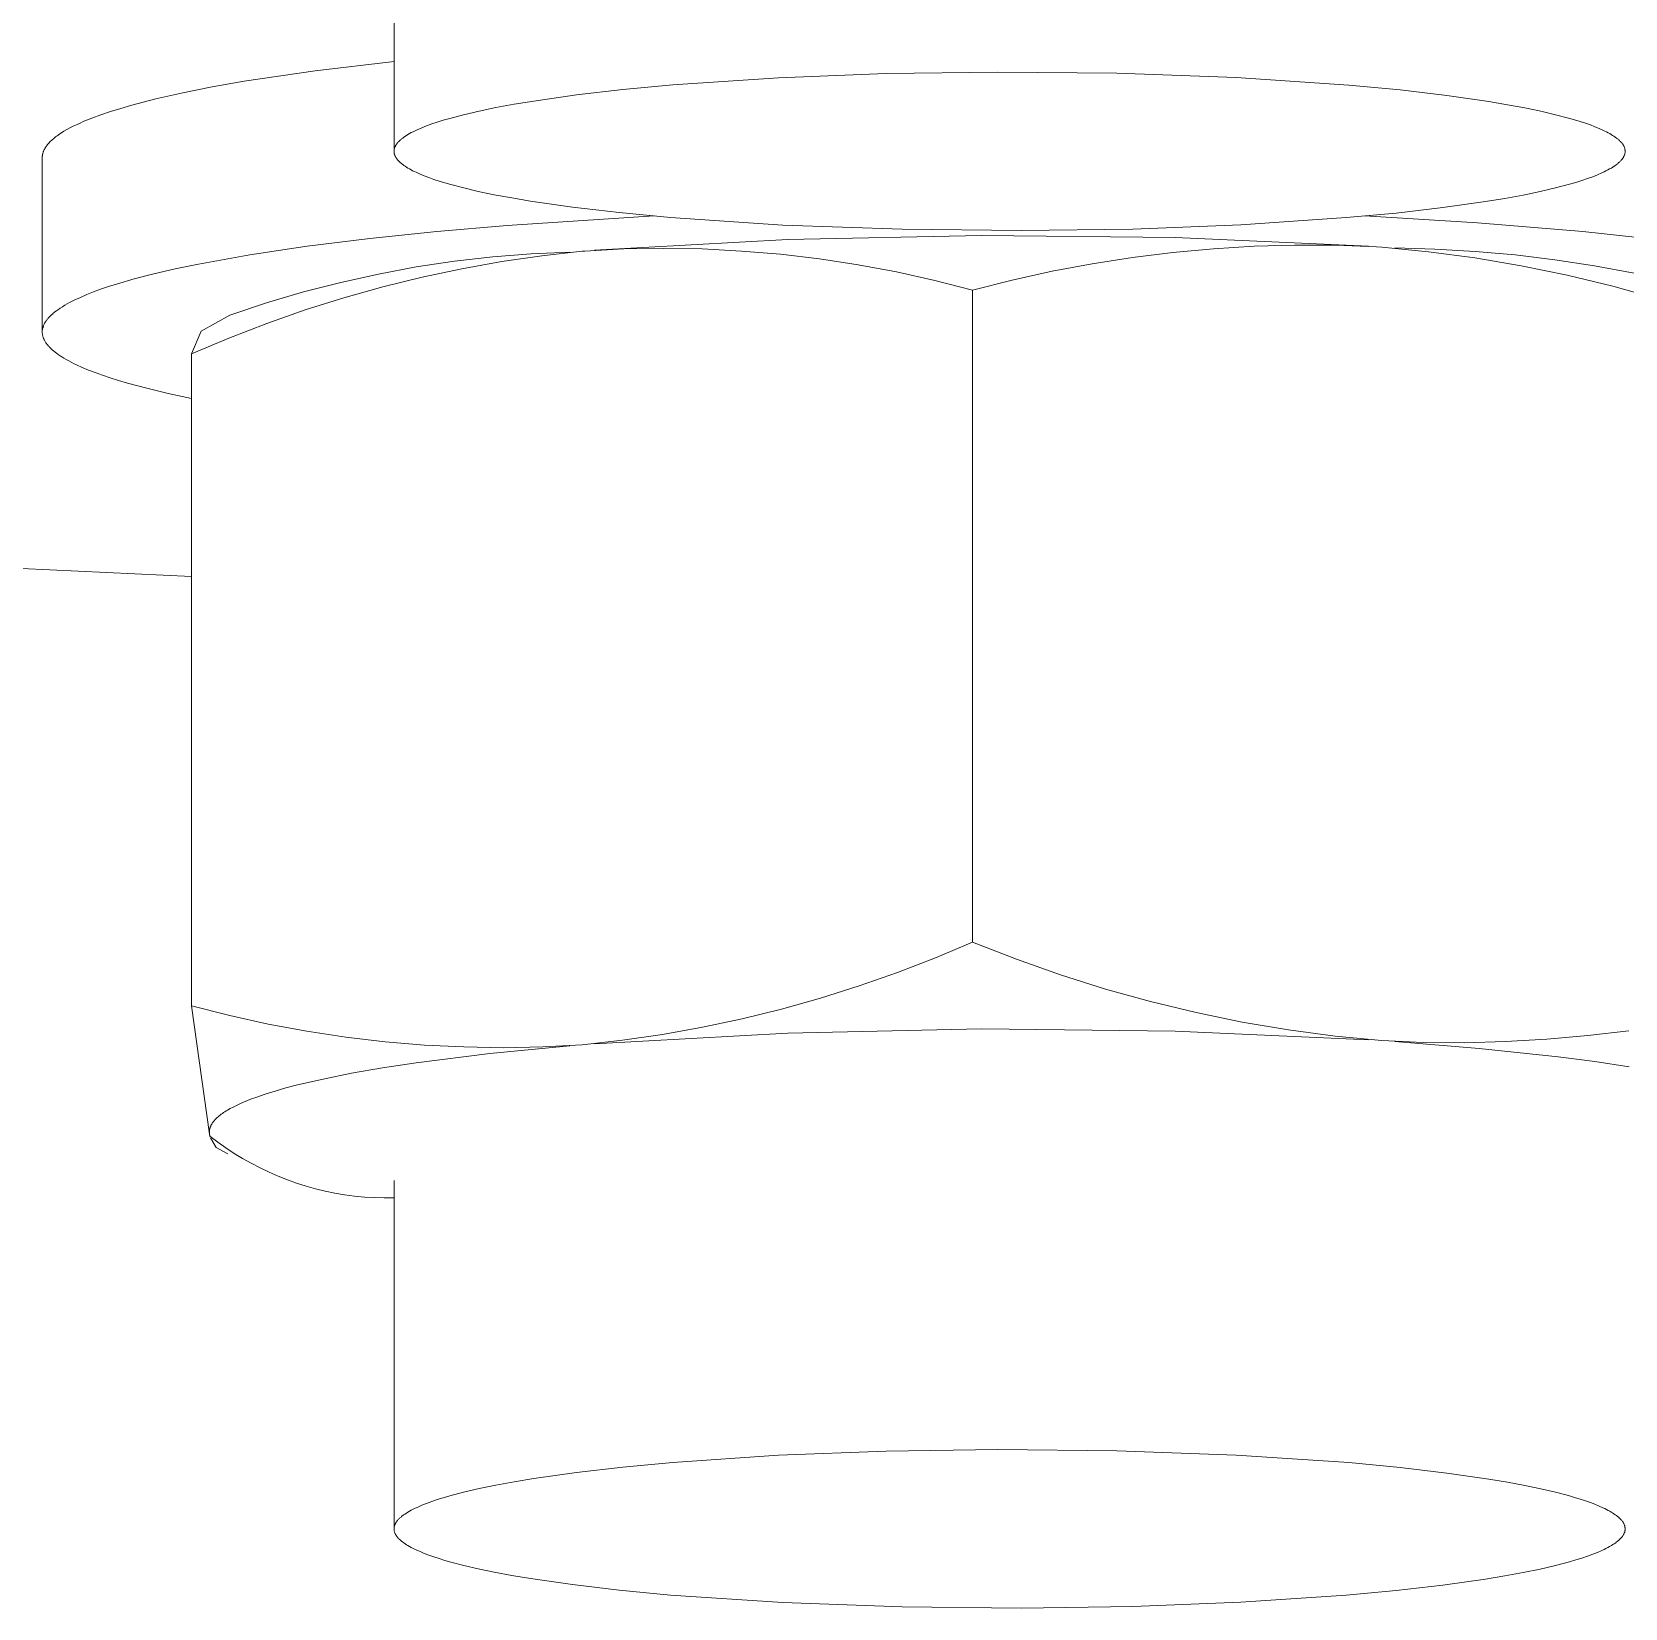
# Model space of a CAD drawing. Header units: millimetres. Extents: x -75 to 3710, y -20 to 2482.
# Drawn here: x 241.08 to 251.95, y 2292.58 to 2303.33 of the extents above; entities that cross this region are included whole.
import ezdxf

# ---------------------------------------------------------------- set-up
doc = ezdxf.new("R2010")
doc.units = ezdxf.units.MM
doc.layers.add('ZANO_R', color=7, linetype='Continuous', lineweight=0)

msp = doc.modelspace()

# ---------------------------------------------------------------- linework, layer by layer
at = {"layer": 'ZANO_R'}
for p, q in [((243.551, 2302.521), (243.551, 2304.895)), ((243.014, 2303.068), (243.551, 2303.132)), ((242.311, 2302.957), (242.529, 2302.996)), ((242.529, 2302.996), (243.014, 2303.068)), ((245.454, 2302.971), (245.113, 2302.939)), ((246.175, 2303.02), (245.454, 2302.971)), ((246.909, 2303.048), (246.175, 2303.02)), ((247.672, 2303.059), (246.909, 2303.048)), ((248.483, 2303.051), (247.672, 2303.059)), ((249.298, 2303.021), (248.483, 2303.051)), ((250.065, 2302.97), (249.298, 2303.021)), ((250.415, 2302.937), (250.065, 2302.97)), ((241.761, 2302.833), (241.926, 2302.876)), ((241.926, 2302.876), (242.109, 2302.917)), ((242.109, 2302.917), (242.311, 2302.957)), ((244.504, 2302.861), (244.371, 2302.839)), ((244.795, 2302.903), (244.504, 2302.861)), ((245.113, 2302.939), (244.795, 2302.903)), ((250.734, 2302.899), (250.415, 2302.937)), ((251.02, 2302.858), (250.734, 2302.899)), ((251.148, 2302.836), (251.02, 2302.858)), ((241.435, 2302.723), (241.49, 2302.745)), ((241.49, 2302.745), (241.551, 2302.767)), ((241.551, 2302.767), (241.616, 2302.789)), ((241.616, 2302.789), (241.686, 2302.811)), ((241.686, 2302.811), (241.761, 2302.833)), ((243.931, 2302.743), (243.887, 2302.73)), ((244.026, 2302.768), (243.931, 2302.743)), ((244.131, 2302.793), (244.026, 2302.768)), ((244.246, 2302.816), (244.131, 2302.793)), ((244.371, 2302.839), (244.246, 2302.816)), ((251.267, 2302.814), (251.148, 2302.836)), ((251.376, 2302.792), (251.267, 2302.814)), ((251.475, 2302.768), (251.376, 2302.792)), ((251.565, 2302.745), (251.475, 2302.768)), ((251.606, 2302.733), (251.565, 2302.745)), ((241.264, 2302.632), (241.281, 2302.644)), ((241.281, 2302.644), (241.299, 2302.655)), ((241.299, 2302.655), (241.319, 2302.666)), ((241.319, 2302.666), (241.34, 2302.678)), ((241.34, 2302.678), (241.362, 2302.689)), ((241.362, 2302.689), (241.385, 2302.7)), ((241.385, 2302.7), (241.409, 2302.711)), ((241.409, 2302.711), (241.435, 2302.723)), ((243.657, 2302.639), (243.646, 2302.632)), ((243.669, 2302.646), (243.657, 2302.639)), ((243.682, 2302.652), (243.669, 2302.646)), ((243.695, 2302.659), (243.682, 2302.652)), ((243.709, 2302.665), (243.695, 2302.659)), ((243.74, 2302.679), (243.709, 2302.665)), ((243.773, 2302.692), (243.74, 2302.679)), ((243.808, 2302.705), (243.773, 2302.692)), ((243.846, 2302.718), (243.808, 2302.705)), ((243.887, 2302.73), (243.846, 2302.718)), ((251.644, 2302.721), (251.606, 2302.733)), ((251.68, 2302.71), (251.644, 2302.721)), ((251.714, 2302.698), (251.68, 2302.71)), ((251.745, 2302.686), (251.714, 2302.698)), ((251.774, 2302.674), (251.745, 2302.686)), ((251.8, 2302.662), (251.774, 2302.674)), ((251.812, 2302.656), (251.8, 2302.662)), ((251.824, 2302.65), (251.812, 2302.656)), ((251.835, 2302.644), (251.824, 2302.65)), ((251.846, 2302.639), (251.835, 2302.644)), ((251.856, 2302.633), (251.846, 2302.639)), ((241.161, 2302.523), (241.162, 2302.526)), ((241.162, 2302.526), (241.164, 2302.528)), ((241.164, 2302.528), (241.165, 2302.531)), ((241.165, 2302.531), (241.167, 2302.534)), ((241.167, 2302.534), (241.168, 2302.537)), ((241.168, 2302.537), (241.17, 2302.54)), ((241.17, 2302.54), (241.171, 2302.542)), ((241.171, 2302.542), (241.173, 2302.545)), ((241.173, 2302.545), (241.175, 2302.548)), ((241.175, 2302.548), (241.177, 2302.551)), ((241.177, 2302.551), (241.179, 2302.554)), ((241.179, 2302.554), (241.183, 2302.559)), ((241.183, 2302.559), (241.187, 2302.565)), ((241.187, 2302.565), (241.192, 2302.57)), ((241.192, 2302.57), (241.197, 2302.576)), ((241.197, 2302.576), (241.202, 2302.582)), ((241.202, 2302.582), (241.208, 2302.587)), ((241.208, 2302.587), (241.214, 2302.593)), ((241.214, 2302.593), (241.22, 2302.599)), ((241.22, 2302.599), (241.227, 2302.604)), ((241.227, 2302.604), (241.234, 2302.61)), ((241.234, 2302.61), (241.241, 2302.616)), ((241.241, 2302.616), (241.248, 2302.621)), ((241.248, 2302.621), (241.256, 2302.627)), ((241.256, 2302.627), (241.264, 2302.632)), ((243.552, 2302.527), (243.551, 2302.524)), ((243.553, 2302.534), (243.552, 2302.531)), ((243.552, 2302.531), (243.552, 2302.527)), ((243.554, 2302.537), (243.553, 2302.534)), ((243.555, 2302.54), (243.554, 2302.537)), ((243.556, 2302.544), (243.555, 2302.54)), ((243.557, 2302.547), (243.556, 2302.544)), ((243.558, 2302.55), (243.557, 2302.547)), ((243.56, 2302.553), (243.558, 2302.55)), ((243.562, 2302.557), (243.56, 2302.553)), ((243.564, 2302.56), (243.562, 2302.557)), ((243.566, 2302.563), (243.564, 2302.56)), ((243.568, 2302.567), (243.566, 2302.563)), ((243.57, 2302.57), (243.568, 2302.567)), ((243.573, 2302.573), (243.57, 2302.57)), ((243.575, 2302.576), (243.573, 2302.573)), ((243.578, 2302.58), (243.575, 2302.576)), ((243.581, 2302.583), (243.578, 2302.58)), ((243.584, 2302.586), (243.581, 2302.583)), ((243.588, 2302.59), (243.584, 2302.586)), ((243.591, 2302.593), (243.588, 2302.59)), ((243.595, 2302.596), (243.591, 2302.593)), ((243.599, 2302.599), (243.595, 2302.596)), ((243.602, 2302.603), (243.599, 2302.599)), ((243.607, 2302.606), (243.602, 2302.603)), ((243.611, 2302.609), (243.607, 2302.606)), ((243.615, 2302.613), (243.611, 2302.609)), ((243.625, 2302.619), (243.615, 2302.613)), ((243.635, 2302.626), (243.625, 2302.619)), ((243.646, 2302.632), (243.635, 2302.626)), ((251.866, 2302.627), (251.856, 2302.633)), ((251.875, 2302.621), (251.866, 2302.627)), ((251.884, 2302.615), (251.875, 2302.621)), ((251.892, 2302.609), (251.884, 2302.615)), ((251.899, 2302.603), (251.892, 2302.609)), ((251.903, 2302.6), (251.899, 2302.603)), ((251.906, 2302.597), (251.903, 2302.6)), ((251.91, 2302.594), (251.906, 2302.597)), ((251.913, 2302.591), (251.91, 2302.594)), ((251.916, 2302.588), (251.913, 2302.591)), ((251.919, 2302.585), (251.916, 2302.588)), ((251.922, 2302.582), (251.919, 2302.585)), ((251.925, 2302.579), (251.922, 2302.582)), ((251.927, 2302.576), (251.925, 2302.579)), ((251.93, 2302.573), (251.927, 2302.576)), ((251.932, 2302.569), (251.93, 2302.573)), ((251.935, 2302.566), (251.932, 2302.569)), ((251.937, 2302.563), (251.935, 2302.566)), ((251.939, 2302.56), (251.937, 2302.563)), ((251.94, 2302.557), (251.939, 2302.56)), ((251.942, 2302.554), (251.94, 2302.557)), ((251.944, 2302.551), (251.942, 2302.554)), ((251.945, 2302.548), (251.944, 2302.551)), ((251.946, 2302.544), (251.945, 2302.548)), ((251.947, 2302.541), (251.946, 2302.544)), ((251.948, 2302.538), (251.947, 2302.541)), ((251.949, 2302.535), (251.948, 2302.538)), ((251.95, 2302.532), (251.949, 2302.535)), ((251.95, 2302.529), (251.95, 2302.532)), ((251.951, 2302.525), (251.95, 2302.529)), ((251.951, 2302.522), (251.951, 2302.525)), ((241.151, 2302.484), (241.152, 2302.487)), ((241.151, 2302.481), (241.151, 2302.484)), ((241.151, 2302.479), (241.151, 2302.481)), ((241.151, 2302.476), (241.151, 2302.479)), ((241.151, 2301.29), (241.151, 2302.476)), ((241.152, 2302.492), (241.153, 2302.495)), ((241.152, 2302.49), (241.152, 2302.492)), ((241.152, 2302.487), (241.152, 2302.49)), ((241.153, 2302.498), (241.154, 2302.501)), ((241.153, 2302.495), (241.153, 2302.498)), ((241.154, 2302.501), (241.155, 2302.503)), ((241.155, 2302.506), (241.156, 2302.509)), ((241.155, 2302.503), (241.155, 2302.506)), ((241.156, 2302.509), (241.157, 2302.512)), ((241.157, 2302.512), (241.158, 2302.515)), ((241.158, 2302.515), (241.159, 2302.517)), ((241.159, 2302.517), (241.16, 2302.52)), ((241.16, 2302.52), (241.161, 2302.523)), ((243.551, 2302.524), (243.551, 2302.521)), ((243.551, 2302.521), (243.551, 2302.518)), ((243.551, 2302.518), (243.551, 2302.515)), ((243.551, 2302.515), (243.551, 2302.511)), ((243.551, 2302.511), (243.552, 2302.508)), ((243.552, 2302.508), (243.552, 2302.505)), ((243.552, 2302.505), (243.553, 2302.502)), ((243.553, 2302.502), (243.554, 2302.499)), ((243.554, 2302.499), (243.555, 2302.495)), ((243.555, 2302.495), (243.556, 2302.492)), ((243.556, 2302.492), (243.557, 2302.489)), ((243.557, 2302.489), (243.559, 2302.486)), ((243.559, 2302.486), (243.56, 2302.483)), ((243.56, 2302.483), (243.562, 2302.48)), ((243.562, 2302.48), (243.564, 2302.477)), ((243.564, 2302.477), (243.566, 2302.473)), ((243.566, 2302.473), (243.568, 2302.47)), ((243.568, 2302.47), (243.57, 2302.467)), ((243.57, 2302.467), (243.572, 2302.464)), ((243.572, 2302.464), (243.575, 2302.461)), ((243.575, 2302.461), (243.577, 2302.458)), ((243.577, 2302.458), (243.58, 2302.455)), ((243.58, 2302.455), (243.583, 2302.452)), ((243.583, 2302.452), (243.586, 2302.449)), ((243.586, 2302.449), (243.589, 2302.446)), ((243.589, 2302.446), (243.592, 2302.443)), ((243.592, 2302.443), (243.596, 2302.44)), ((243.596, 2302.44), (243.599, 2302.437)), ((243.599, 2302.437), (243.603, 2302.434)), ((243.603, 2302.434), (243.611, 2302.428)), ((243.611, 2302.428), (243.619, 2302.422)), ((243.619, 2302.422), (243.627, 2302.416)), ((243.627, 2302.416), (243.636, 2302.41)), ((251.867, 2302.411), (251.877, 2302.417)), ((251.877, 2302.417), (251.887, 2302.424)), ((251.887, 2302.424), (251.891, 2302.427)), ((251.891, 2302.427), (251.896, 2302.431)), ((251.896, 2302.431), (251.9, 2302.434)), ((251.9, 2302.434), (251.904, 2302.437)), ((251.904, 2302.437), (251.907, 2302.441)), ((251.907, 2302.441), (251.911, 2302.444)), ((251.911, 2302.444), (251.915, 2302.447)), ((251.915, 2302.447), (251.918, 2302.451)), ((251.918, 2302.451), (251.921, 2302.454)), ((251.921, 2302.454), (251.924, 2302.457)), ((251.924, 2302.457), (251.927, 2302.46)), ((251.927, 2302.46), (251.93, 2302.464)), ((251.93, 2302.464), (251.932, 2302.467)), ((251.932, 2302.467), (251.934, 2302.47)), ((251.934, 2302.47), (251.937, 2302.474)), ((251.937, 2302.474), (251.939, 2302.477)), ((251.939, 2302.477), (251.941, 2302.48)), ((251.941, 2302.48), (251.942, 2302.483)), ((251.942, 2302.483), (251.944, 2302.487)), ((251.944, 2302.487), (251.945, 2302.49)), ((251.945, 2302.49), (251.947, 2302.493)), ((251.947, 2302.493), (251.948, 2302.496)), ((251.948, 2302.496), (251.949, 2302.5)), ((251.949, 2302.503), (251.95, 2302.506)), ((251.949, 2302.5), (251.949, 2302.503)), ((251.95, 2302.506), (251.951, 2302.509)), ((251.951, 2302.519), (251.951, 2302.522)), ((251.951, 2302.516), (251.951, 2302.519)), ((251.951, 2302.513), (251.951, 2302.516)), ((251.951, 2302.509), (251.951, 2302.513)), ((243.636, 2302.41), (243.646, 2302.404)), ((243.646, 2302.404), (243.656, 2302.398)), ((243.656, 2302.398), (243.667, 2302.392)), ((243.667, 2302.392), (243.678, 2302.386)), ((243.678, 2302.386), (243.69, 2302.381)), ((243.69, 2302.381), (243.702, 2302.375)), ((243.702, 2302.375), (243.729, 2302.363)), ((243.729, 2302.363), (243.757, 2302.351)), ((243.757, 2302.351), (243.789, 2302.339)), ((243.789, 2302.339), (243.822, 2302.327)), ((243.822, 2302.327), (243.858, 2302.315)), ((243.858, 2302.315), (243.897, 2302.303)), ((251.615, 2302.306), (251.656, 2302.319)), ((251.656, 2302.319), (251.694, 2302.332)), ((251.694, 2302.332), (251.73, 2302.345)), ((251.73, 2302.345), (251.763, 2302.358)), ((251.763, 2302.358), (251.793, 2302.371)), ((251.793, 2302.371), (251.807, 2302.378)), ((251.807, 2302.378), (251.82, 2302.384)), ((251.82, 2302.384), (251.833, 2302.391)), ((251.833, 2302.391), (251.845, 2302.398)), ((251.845, 2302.398), (251.857, 2302.404)), ((251.857, 2302.404), (251.867, 2302.411)), ((243.897, 2302.303), (243.938, 2302.292)), ((243.938, 2302.292), (244.027, 2302.268)), ((244.027, 2302.268), (244.126, 2302.245)), ((244.126, 2302.245), (244.235, 2302.222)), ((244.235, 2302.222), (244.354, 2302.2)), ((244.354, 2302.2), (244.483, 2302.179)), ((251.131, 2302.197), (251.256, 2302.22)), ((251.256, 2302.22), (251.371, 2302.244)), ((251.371, 2302.244), (251.476, 2302.269)), ((251.476, 2302.269), (251.571, 2302.294)), ((251.571, 2302.294), (251.615, 2302.306)), ((244.483, 2302.179), (244.768, 2302.138)), ((244.768, 2302.138), (245.087, 2302.1)), ((245.087, 2302.1), (245.437, 2302.067)), ((250.048, 2302.066), (250.389, 2302.097)), ((250.389, 2302.097), (250.707, 2302.134)), ((250.707, 2302.134), (250.998, 2302.175)), ((250.998, 2302.175), (251.131, 2302.197)), ((243.843, 2301.971), (244.324, 2302.012)), ((244.324, 2302.012), (245.327, 2302.077)), ((245.437, 2302.067), (246.204, 2302.015)), ((246.204, 2302.015), (247.019, 2301.986)), ((247.019, 2301.986), (247.83, 2301.978)), ((247.83, 2301.978), (248.593, 2301.988)), ((248.593, 2301.988), (249.328, 2302.017)), ((249.328, 2302.017), (250.048, 2302.066)), ((250.175, 2302.077), (250.944, 2302.03)), ((250.944, 2302.03), (251.663, 2301.971)), ((242.958, 2301.87), (243.386, 2301.924)), ((243.386, 2301.924), (243.843, 2301.971)), ((244.919, 2301.844), (246.238, 2301.917)), ((246.238, 2301.917), (247.56, 2301.945)), ((247.56, 2301.945), (248.881, 2301.93)), ((248.881, 2301.93), (250.201, 2301.871)), ((249.698, 2301.878), (249.42, 2301.871)), ((249.977, 2301.877), (249.698, 2301.878)), ((250.255, 2301.867), (249.977, 2301.877)), ((251.663, 2301.971), (252.315, 2301.9)), ((242.216, 2301.749), (242.566, 2301.812)), ((242.566, 2301.812), (242.958, 2301.87)), ((243.703, 2301.729), (243.963, 2301.768)), ((243.963, 2301.768), (244.225, 2301.798)), ((244.013, 2301.717), (244.286, 2301.766)), ((244.225, 2301.798), (244.487, 2301.818)), ((244.286, 2301.766), (244.56, 2301.806)), ((244.487, 2301.818), (244.75, 2301.83)), ((244.56, 2301.806), (244.834, 2301.837)), ((244.834, 2301.837), (244.853, 2301.838)), ((244.853, 2301.838), (245.12, 2301.852)), ((245.12, 2301.852), (245.387, 2301.856)), ((245.387, 2301.856), (245.654, 2301.852)), ((245.654, 2301.852), (245.921, 2301.838)), ((245.921, 2301.838), (246.187, 2301.816)), ((246.187, 2301.816), (246.453, 2301.784)), ((246.453, 2301.784), (246.717, 2301.744)), ((248.589, 2301.794), (248.314, 2301.751)), ((248.865, 2301.828), (248.589, 2301.794)), ((249.142, 2301.854), (248.865, 2301.828)), ((249.42, 2301.871), (249.142, 2301.854)), ((250.29, 2301.865), (250.255, 2301.867)), ((250.609, 2301.833), (250.29, 2301.865)), ((250.379, 2301.859), (250.653, 2301.851)), ((250.926, 2301.791), (250.609, 2301.833)), ((250.653, 2301.851), (250.927, 2301.835)), ((251.242, 2301.737), (250.926, 2301.791)), ((250.927, 2301.835), (251.2, 2301.811)), ((251.2, 2301.811), (251.472, 2301.778)), ((251.472, 2301.778), (251.743, 2301.736)), ((241.778, 2301.648), (241.912, 2301.682)), ((241.912, 2301.682), (242.058, 2301.716)), ((242.058, 2301.716), (242.216, 2301.749)), ((243.188, 2301.624), (243.444, 2301.681)), ((243.444, 2301.681), (243.703, 2301.729)), ((243.474, 2301.593), (243.743, 2301.659)), ((243.743, 2301.659), (244.013, 2301.717)), ((246.717, 2301.744), (246.98, 2301.695)), ((246.98, 2301.695), (247.241, 2301.637)), ((248.041, 2301.7), (247.769, 2301.639)), ((248.314, 2301.751), (248.041, 2301.7)), ((251.556, 2301.673), (251.242, 2301.737)), ((251.867, 2301.598), (251.556, 2301.673)), ((251.743, 2301.736), (252.013, 2301.686)), ((241.454, 2301.541), (241.5, 2301.559)), ((241.5, 2301.559), (241.549, 2301.577)), ((241.549, 2301.577), (241.602, 2301.595)), ((241.602, 2301.595), (241.657, 2301.612)), ((241.657, 2301.612), (241.778, 2301.648)), ((242.681, 2301.484), (242.933, 2301.559)), ((242.933, 2301.559), (243.188, 2301.624)), ((243.208, 2301.519), (243.474, 2301.593)), ((247.241, 2301.637), (247.499, 2301.57)), ((247.769, 2301.639), (247.499, 2301.57)), ((247.499, 2301.57), (247.499, 2297.123)), ((252.175, 2301.512), (251.867, 2301.598)), ((241.248, 2301.431), (241.261, 2301.44)), ((241.261, 2301.44), (241.274, 2301.449)), ((241.274, 2301.449), (241.289, 2301.458)), ((241.289, 2301.458), (241.304, 2301.468)), ((241.304, 2301.468), (241.32, 2301.477)), ((241.32, 2301.477), (241.336, 2301.486)), ((241.336, 2301.486), (241.354, 2301.495)), ((241.354, 2301.495), (241.372, 2301.504)), ((241.372, 2301.504), (241.412, 2301.522)), ((241.412, 2301.522), (241.454, 2301.541)), ((242.431, 2301.401), (242.681, 2301.484)), ((242.944, 2301.436), (243.208, 2301.519)), ((241.159, 2301.326), (241.16, 2301.331)), ((241.16, 2301.331), (241.162, 2301.335)), ((241.162, 2301.335), (241.164, 2301.34)), ((241.164, 2301.34), (241.167, 2301.345)), ((241.167, 2301.345), (241.169, 2301.349)), ((241.169, 2301.349), (241.172, 2301.354)), ((241.172, 2301.354), (241.175, 2301.358)), ((241.175, 2301.358), (241.178, 2301.363)), ((241.178, 2301.363), (241.181, 2301.367)), ((241.181, 2301.367), (241.185, 2301.372)), ((241.185, 2301.372), (241.188, 2301.376)), ((241.188, 2301.376), (241.192, 2301.381)), ((241.192, 2301.381), (241.196, 2301.385)), ((241.196, 2301.385), (241.201, 2301.39)), ((241.201, 2301.39), (241.205, 2301.394)), ((241.205, 2301.394), (241.21, 2301.399)), ((241.21, 2301.399), (241.215, 2301.404)), ((241.215, 2301.404), (241.22, 2301.408)), ((241.22, 2301.408), (241.225, 2301.413)), ((241.225, 2301.413), (241.23, 2301.417)), ((241.23, 2301.417), (241.236, 2301.422)), ((241.236, 2301.422), (241.248, 2301.431)), ((242.236, 2301.292), (242.431, 2301.401)), ((242.424, 2301.244), (242.682, 2301.344)), ((242.682, 2301.344), (242.944, 2301.436)), ((241.151, 2301.295), (241.152, 2301.3)), ((241.151, 2301.291), (241.151, 2301.295)), ((241.151, 2301.286), (241.151, 2301.291)), ((241.151, 2301.282), (241.151, 2301.286)), ((241.151, 2301.277), (241.151, 2301.282)), ((241.152, 2301.273), (241.151, 2301.277)), ((241.152, 2301.3), (241.153, 2301.304)), ((241.152, 2301.268), (241.152, 2301.273)), ((241.153, 2301.264), (241.152, 2301.268)), ((241.153, 2301.309), (241.154, 2301.313)), ((241.153, 2301.304), (241.153, 2301.309)), ((241.154, 2301.26), (241.153, 2301.264)), ((241.154, 2301.313), (241.156, 2301.317)), ((241.155, 2301.255), (241.154, 2301.26)), ((241.157, 2301.251), (241.155, 2301.255)), ((241.156, 2301.317), (241.157, 2301.322)), ((241.157, 2301.322), (241.159, 2301.326)), ((241.158, 2301.246), (241.157, 2301.251)), ((241.16, 2301.242), (241.158, 2301.246)), ((241.162, 2301.238), (241.16, 2301.242)), ((241.164, 2301.233), (241.162, 2301.238)), ((241.166, 2301.229), (241.164, 2301.233)), ((241.168, 2301.225), (241.166, 2301.229)), ((241.171, 2301.22), (241.168, 2301.225)), ((241.173, 2301.216), (241.171, 2301.22)), ((242.17, 2301.137), (242.236, 2301.292)), ((242.17, 2301.137), (242.424, 2301.244)), ((241.176, 2301.212), (241.173, 2301.216)), ((241.179, 2301.207), (241.176, 2301.212)), ((241.182, 2301.203), (241.179, 2301.207)), ((241.186, 2301.199), (241.182, 2301.203)), ((241.189, 2301.195), (241.186, 2301.199)), ((241.193, 2301.19), (241.189, 2301.195)), ((241.197, 2301.186), (241.193, 2301.19)), ((241.201, 2301.182), (241.197, 2301.186)), ((241.205, 2301.178), (241.201, 2301.182)), ((241.209, 2301.173), (241.205, 2301.178)), ((241.214, 2301.169), (241.209, 2301.173)), ((241.218, 2301.165), (241.214, 2301.169)), ((241.228, 2301.157), (241.218, 2301.165)), ((241.238, 2301.148), (241.228, 2301.157)), ((241.249, 2301.14), (241.238, 2301.148)), ((241.26, 2301.132), (241.249, 2301.14)), ((241.272, 2301.124), (241.26, 2301.132)), ((241.285, 2301.116), (241.272, 2301.124)), ((241.299, 2301.107), (241.285, 2301.116)), ((242.17, 2296.689), (242.17, 2301.137)), ((241.315, 2301.098), (241.299, 2301.107)), ((241.331, 2301.089), (241.315, 2301.098)), ((241.348, 2301.08), (241.331, 2301.089)), ((241.365, 2301.071), (241.348, 2301.08)), ((241.384, 2301.062), (241.365, 2301.071)), ((241.423, 2301.044), (241.384, 2301.062)), ((241.466, 2301.026), (241.423, 2301.044)), ((241.512, 2301.009), (241.466, 2301.026)), ((241.562, 2300.991), (241.512, 2301.009)), ((241.615, 2300.973), (241.562, 2300.991)), ((241.672, 2300.955), (241.615, 2300.973)), ((241.732, 2300.937), (241.672, 2300.955)), ((241.864, 2300.902), (241.732, 2300.937)), ((242.009, 2300.867), (241.864, 2300.902)), ((242.17, 2300.832), (242.009, 2300.867)), ((242.17, 2299.617), (241.009, 2299.671)), ((247.499, 2297.123), (247.245, 2297.015)), ((247.499, 2297.123), (247.798, 2297.006)), ((247.245, 2297.015), (246.987, 2296.915)), ((247.798, 2297.006), (248.099, 2296.9)), ((246.987, 2296.915), (246.725, 2296.824)), ((248.099, 2296.9), (248.405, 2296.803)), ((246.725, 2296.824), (246.461, 2296.741)), ((248.405, 2296.803), (248.713, 2296.718)), ((242.43, 2296.622), (242.17, 2296.689)), ((242.291, 2295.813), (242.17, 2296.689)), ((246.195, 2296.666), (245.926, 2296.6)), ((246.461, 2296.741), (246.195, 2296.666)), ((248.713, 2296.718), (249.025, 2296.643)), ((242.693, 2296.564), (242.43, 2296.622)), ((242.957, 2296.515), (242.693, 2296.564)), ((245.926, 2296.6), (245.656, 2296.543)), ((249.025, 2296.643), (249.338, 2296.578)), ((249.338, 2296.578), (249.654, 2296.525)), ((243.223, 2296.474), (242.957, 2296.515)), ((243.491, 2296.443), (243.223, 2296.474)), ((243.759, 2296.421), (243.491, 2296.443)), ((245.109, 2296.454), (244.834, 2296.422)), ((244.919, 2296.429), (246.238, 2296.502)), ((245.383, 2296.494), (245.109, 2296.454)), ((245.656, 2296.543), (245.383, 2296.494)), ((246.238, 2296.502), (247.56, 2296.531)), ((247.56, 2296.531), (248.881, 2296.516)), ((248.881, 2296.516), (250.201, 2296.456)), ((249.654, 2296.525), (249.972, 2296.482)), ((249.972, 2296.482), (250.29, 2296.451)), ((250.29, 2296.451), (250.572, 2296.439)), ((250.379, 2296.444), (250.956, 2296.397)), ((250.572, 2296.439), (250.854, 2296.437)), ((250.854, 2296.437), (251.135, 2296.444)), ((251.135, 2296.444), (251.417, 2296.46)), ((251.417, 2296.46), (251.697, 2296.485)), ((251.697, 2296.485), (251.977, 2296.519)), ((243.703, 2296.3), (244.204, 2296.363)), ((244.028, 2296.408), (243.759, 2296.421)), ((244.297, 2296.403), (244.028, 2296.408)), ((244.204, 2296.363), (244.75, 2296.415)), ((244.566, 2296.408), (244.297, 2296.403)), ((244.834, 2296.422), (244.566, 2296.408)), ((250.956, 2296.397), (251.495, 2296.34)), ((251.495, 2296.34), (251.745, 2296.308)), ((243.067, 2296.189), (243.261, 2296.228)), ((243.261, 2296.228), (243.473, 2296.265)), ((243.473, 2296.265), (243.703, 2296.3)), ((251.745, 2296.308), (251.979, 2296.273)), ((242.739, 2296.107), (242.813, 2296.128)), ((242.813, 2296.128), (242.893, 2296.149)), ((242.893, 2296.149), (243.067, 2296.189)), ((242.454, 2295.998), (242.476, 2296.009)), ((242.476, 2296.009), (242.5, 2296.02)), ((242.5, 2296.02), (242.525, 2296.031)), ((242.525, 2296.031), (242.551, 2296.042)), ((242.551, 2296.042), (242.579, 2296.053)), ((242.579, 2296.053), (242.608, 2296.064)), ((242.608, 2296.064), (242.671, 2296.086)), ((242.671, 2296.086), (242.739, 2296.107)), ((242.314, 2295.893), (242.317, 2295.896)), ((242.317, 2295.896), (242.319, 2295.899)), ((242.319, 2295.899), (242.321, 2295.901)), ((242.321, 2295.901), (242.323, 2295.904)), ((242.323, 2295.904), (242.326, 2295.907)), ((242.326, 2295.907), (242.328, 2295.91)), ((242.328, 2295.91), (242.333, 2295.915)), ((242.333, 2295.915), (242.339, 2295.921)), ((242.339, 2295.921), (242.345, 2295.926)), ((242.345, 2295.926), (242.351, 2295.932)), ((242.351, 2295.932), (242.358, 2295.937)), ((242.358, 2295.937), (242.365, 2295.943)), ((242.365, 2295.943), (242.372, 2295.949)), ((242.372, 2295.949), (242.38, 2295.954)), ((242.38, 2295.954), (242.388, 2295.96)), ((242.388, 2295.96), (242.396, 2295.965)), ((242.396, 2295.965), (242.405, 2295.971)), ((242.405, 2295.971), (242.414, 2295.976)), ((242.414, 2295.976), (242.433, 2295.987)), ((242.433, 2295.987), (242.454, 2295.998)), ((242.291, 2295.835), (242.292, 2295.838)), ((242.291, 2295.832), (242.291, 2295.835)), ((242.291, 2295.83), (242.291, 2295.832)), ((242.291, 2295.827), (242.291, 2295.83)), ((242.291, 2295.824), (242.291, 2295.827)), ((242.291, 2295.822), (242.291, 2295.824)), ((242.292, 2295.819), (242.291, 2295.822)), ((242.292, 2295.843), (242.293, 2295.846)), ((242.292, 2295.841), (242.292, 2295.843)), ((242.292, 2295.838), (242.292, 2295.841)), ((242.292, 2295.816), (242.292, 2295.819)), ((242.292, 2295.813), (242.292, 2295.816)), ((242.293, 2295.811), (242.292, 2295.813)), ((242.293, 2295.846), (242.294, 2295.849)), ((242.293, 2295.808), (242.293, 2295.811)), ((242.294, 2295.805), (242.293, 2295.808)), ((242.294, 2295.852), (242.295, 2295.854)), ((242.294, 2295.849), (242.294, 2295.852)), ((242.295, 2295.803), (242.294, 2295.805)), ((242.295, 2295.854), (242.296, 2295.857)), ((242.295, 2295.8), (242.295, 2295.803)), ((242.349, 2295.759), (242.295, 2295.8)), ((242.296, 2295.857), (242.297, 2295.86)), ((242.297, 2295.86), (242.298, 2295.863)), ((242.298, 2295.863), (242.299, 2295.865)), ((242.299, 2295.865), (242.3, 2295.868)), ((242.337, 2295.722), (242.299, 2295.788)), ((242.3, 2295.868), (242.301, 2295.871)), ((242.301, 2295.871), (242.303, 2295.874)), ((242.303, 2295.874), (242.304, 2295.876)), ((242.304, 2295.876), (242.306, 2295.879)), ((242.306, 2295.879), (242.307, 2295.882)), ((242.307, 2295.882), (242.309, 2295.885)), ((242.309, 2295.885), (242.311, 2295.887)), ((242.311, 2295.887), (242.313, 2295.89)), ((242.313, 2295.89), (242.314, 2295.893)), ((242.417, 2295.678), (242.337, 2295.722)), ((242.404, 2295.72), (242.349, 2295.759)), ((242.461, 2295.682), (242.404, 2295.72)), ((242.518, 2295.647), (242.461, 2295.682)), ((242.577, 2295.614), (242.518, 2295.647)), ((242.637, 2295.583), (242.577, 2295.614)), ((242.698, 2295.554), (242.637, 2295.583)), ((242.76, 2295.527), (242.698, 2295.554)), ((242.823, 2295.502), (242.76, 2295.527)), ((242.886, 2295.479), (242.823, 2295.502)), ((242.951, 2295.459), (242.886, 2295.479)), ((243.016, 2295.441), (242.951, 2295.459)), ((243.551, 2293.123), (243.551, 2295.497)), ((243.082, 2295.425), (243.016, 2295.441)), ((243.148, 2295.411), (243.082, 2295.425)), ((243.214, 2295.4), (243.148, 2295.411)), ((243.281, 2295.391), (243.214, 2295.4)), ((243.349, 2295.384), (243.281, 2295.391)), ((243.416, 2295.38), (243.349, 2295.384)), ((243.484, 2295.378), (243.416, 2295.38)), ((243.551, 2295.379), (243.484, 2295.378)), ((246.175, 2293.622), (245.454, 2293.573)), ((246.909, 2293.65), (246.175, 2293.622)), ((247.672, 2293.661), (246.909, 2293.65)), ((248.483, 2293.653), (247.672, 2293.661)), ((249.298, 2293.623), (248.483, 2293.653)), ((250.065, 2293.572), (249.298, 2293.623)), ((244.795, 2293.505), (244.504, 2293.463)), ((245.113, 2293.541), (244.795, 2293.505)), ((245.454, 2293.573), (245.113, 2293.541)), ((250.415, 2293.538), (250.065, 2293.572)), ((250.734, 2293.501), (250.415, 2293.538)), ((244.131, 2293.395), (244.026, 2293.37)), ((244.246, 2293.418), (244.131, 2293.395)), ((244.371, 2293.441), (244.246, 2293.418)), ((244.504, 2293.463), (244.371, 2293.441)), ((251.02, 2293.46), (250.734, 2293.501)), ((251.148, 2293.438), (251.02, 2293.46)), ((251.267, 2293.416), (251.148, 2293.438)), ((251.376, 2293.393), (251.267, 2293.416)), ((251.475, 2293.37), (251.376, 2293.393)), ((243.773, 2293.294), (243.74, 2293.281)), ((243.808, 2293.307), (243.773, 2293.294)), ((243.846, 2293.32), (243.808, 2293.307)), ((243.887, 2293.332), (243.846, 2293.32)), ((243.931, 2293.345), (243.887, 2293.332)), ((244.026, 2293.37), (243.931, 2293.345)), ((251.565, 2293.347), (251.475, 2293.37)), ((251.606, 2293.335), (251.565, 2293.347)), ((251.644, 2293.323), (251.606, 2293.335)), ((251.68, 2293.311), (251.644, 2293.323)), ((251.714, 2293.3), (251.68, 2293.311)), ((251.745, 2293.288), (251.714, 2293.3)), ((251.774, 2293.276), (251.745, 2293.288)), ((243.575, 2293.178), (243.573, 2293.175)), ((243.578, 2293.182), (243.575, 2293.178)), ((243.581, 2293.185), (243.578, 2293.182)), ((243.584, 2293.188), (243.581, 2293.185)), ((243.588, 2293.191), (243.584, 2293.188)), ((243.591, 2293.195), (243.588, 2293.191)), ((243.595, 2293.198), (243.591, 2293.195)), ((243.599, 2293.201), (243.595, 2293.198)), ((243.602, 2293.205), (243.599, 2293.201)), ((243.607, 2293.208), (243.602, 2293.205)), ((243.611, 2293.211), (243.607, 2293.208)), ((243.615, 2293.215), (243.611, 2293.211)), ((243.625, 2293.221), (243.615, 2293.215)), ((243.635, 2293.228), (243.625, 2293.221)), ((243.646, 2293.234), (243.635, 2293.228)), ((243.657, 2293.241), (243.646, 2293.234)), ((243.669, 2293.248), (243.657, 2293.241)), ((243.682, 2293.254), (243.669, 2293.248)), ((243.695, 2293.261), (243.682, 2293.254)), ((243.709, 2293.267), (243.695, 2293.261)), ((243.74, 2293.281), (243.709, 2293.267)), ((251.8, 2293.264), (251.774, 2293.276)), ((251.812, 2293.258), (251.8, 2293.264)), ((251.824, 2293.252), (251.812, 2293.258)), ((251.835, 2293.246), (251.824, 2293.252)), ((251.846, 2293.24), (251.835, 2293.246)), ((251.856, 2293.235), (251.846, 2293.24)), ((251.866, 2293.229), (251.856, 2293.235)), ((251.875, 2293.223), (251.866, 2293.229)), ((251.884, 2293.217), (251.875, 2293.223)), ((251.892, 2293.211), (251.884, 2293.217)), ((251.899, 2293.205), (251.892, 2293.211)), ((251.903, 2293.202), (251.899, 2293.205)), ((251.906, 2293.199), (251.903, 2293.202)), ((251.91, 2293.196), (251.906, 2293.199)), ((251.913, 2293.193), (251.91, 2293.196)), ((251.916, 2293.19), (251.913, 2293.193)), ((251.919, 2293.187), (251.916, 2293.19)), ((251.922, 2293.184), (251.919, 2293.187)), ((251.925, 2293.181), (251.922, 2293.184)), ((251.927, 2293.178), (251.925, 2293.181)), ((251.93, 2293.174), (251.927, 2293.178)), ((243.552, 2293.129), (243.551, 2293.126)), ((243.551, 2293.126), (243.551, 2293.123)), ((243.551, 2293.123), (243.551, 2293.12)), ((243.551, 2293.12), (243.551, 2293.116)), ((243.551, 2293.116), (243.551, 2293.113)), ((243.551, 2293.113), (243.552, 2293.11)), ((243.553, 2293.136), (243.552, 2293.133)), ((243.552, 2293.133), (243.552, 2293.129)), ((243.552, 2293.11), (243.552, 2293.107)), ((243.552, 2293.107), (243.553, 2293.104)), ((243.554, 2293.139), (243.553, 2293.136)), ((243.553, 2293.104), (243.554, 2293.101)), ((243.555, 2293.142), (243.554, 2293.139)), ((243.554, 2293.101), (243.555, 2293.097)), ((243.556, 2293.146), (243.555, 2293.142)), ((243.555, 2293.097), (243.556, 2293.094)), ((243.557, 2293.149), (243.556, 2293.146)), ((243.556, 2293.094), (243.557, 2293.091)), ((243.558, 2293.152), (243.557, 2293.149)), ((243.557, 2293.091), (243.559, 2293.088)), ((243.56, 2293.155), (243.558, 2293.152)), ((243.559, 2293.088), (243.56, 2293.085)), ((243.562, 2293.159), (243.56, 2293.155)), ((243.56, 2293.085), (243.562, 2293.082)), ((243.564, 2293.162), (243.562, 2293.159)), ((243.562, 2293.082), (243.564, 2293.079)), ((243.566, 2293.165), (243.564, 2293.162)), ((243.564, 2293.079), (243.566, 2293.075)), ((243.568, 2293.168), (243.566, 2293.165)), ((243.566, 2293.075), (243.568, 2293.072)), ((243.57, 2293.172), (243.568, 2293.168)), ((243.568, 2293.072), (243.57, 2293.069)), ((243.573, 2293.175), (243.57, 2293.172)), ((243.57, 2293.069), (243.572, 2293.066)), ((251.932, 2293.171), (251.93, 2293.174)), ((251.93, 2293.066), (251.932, 2293.069)), ((251.935, 2293.168), (251.932, 2293.171)), ((251.932, 2293.069), (251.934, 2293.072)), ((251.934, 2293.072), (251.937, 2293.075)), ((251.937, 2293.165), (251.935, 2293.168)), ((251.939, 2293.162), (251.937, 2293.165)), ((251.937, 2293.075), (251.939, 2293.079)), ((251.94, 2293.159), (251.939, 2293.162)), ((251.939, 2293.079), (251.941, 2293.082)), ((251.942, 2293.156), (251.94, 2293.159)), ((251.941, 2293.082), (251.942, 2293.085)), ((251.944, 2293.153), (251.942, 2293.156)), ((251.942, 2293.085), (251.944, 2293.088)), ((251.945, 2293.149), (251.944, 2293.153)), ((251.944, 2293.088), (251.945, 2293.092)), ((251.946, 2293.146), (251.945, 2293.149)), ((251.945, 2293.092), (251.947, 2293.095)), ((251.947, 2293.143), (251.946, 2293.146)), ((251.948, 2293.14), (251.947, 2293.143)), ((251.947, 2293.095), (251.948, 2293.098)), ((251.949, 2293.137), (251.948, 2293.14)), ((251.948, 2293.098), (251.949, 2293.101)), ((251.95, 2293.134), (251.949, 2293.137)), ((251.949, 2293.105), (251.95, 2293.108)), ((251.949, 2293.101), (251.949, 2293.105)), ((251.95, 2293.13), (251.95, 2293.134)), ((251.951, 2293.127), (251.95, 2293.13)), ((251.95, 2293.108), (251.951, 2293.111)), ((251.951, 2293.124), (251.951, 2293.127)), ((251.951, 2293.121), (251.951, 2293.124)), ((251.951, 2293.118), (251.951, 2293.121)), ((251.951, 2293.114), (251.951, 2293.118)), ((251.951, 2293.111), (251.951, 2293.114)), ((243.572, 2293.066), (243.575, 2293.063)), ((243.575, 2293.063), (243.577, 2293.06)), ((243.577, 2293.06), (243.58, 2293.057)), ((243.58, 2293.057), (243.583, 2293.054)), ((243.583, 2293.054), (243.586, 2293.051)), ((243.586, 2293.051), (243.589, 2293.048)), ((243.589, 2293.048), (243.592, 2293.045)), ((243.592, 2293.045), (243.596, 2293.042)), ((243.596, 2293.042), (243.599, 2293.039)), ((243.599, 2293.039), (243.603, 2293.036)), ((243.603, 2293.036), (243.611, 2293.03)), ((243.611, 2293.03), (243.619, 2293.024)), ((243.619, 2293.024), (243.627, 2293.018)), ((243.627, 2293.018), (243.636, 2293.012)), ((243.636, 2293.012), (243.646, 2293.006)), ((243.646, 2293.006), (243.656, 2293)), ((243.656, 2293), (243.667, 2292.994)), ((243.667, 2292.994), (243.678, 2292.988)), ((243.678, 2292.988), (243.69, 2292.982)), ((243.69, 2292.982), (243.702, 2292.977)), ((243.702, 2292.977), (243.729, 2292.965)), ((243.729, 2292.965), (243.757, 2292.953)), ((251.73, 2292.947), (251.763, 2292.96)), ((251.763, 2292.96), (251.793, 2292.973)), ((251.793, 2292.973), (251.807, 2292.98)), ((251.807, 2292.98), (251.82, 2292.986)), ((251.82, 2292.986), (251.833, 2292.993)), ((251.833, 2292.993), (251.845, 2293)), ((251.845, 2293), (251.857, 2293.006)), ((251.857, 2293.006), (251.867, 2293.013)), ((251.867, 2293.013), (251.877, 2293.019)), ((251.877, 2293.019), (251.887, 2293.026)), ((251.887, 2293.026), (251.891, 2293.029)), ((251.891, 2293.029), (251.896, 2293.033)), ((251.896, 2293.033), (251.9, 2293.036)), ((251.9, 2293.036), (251.904, 2293.039)), ((251.904, 2293.039), (251.907, 2293.043)), ((251.907, 2293.043), (251.911, 2293.046)), ((251.911, 2293.046), (251.915, 2293.049)), ((251.915, 2293.049), (251.918, 2293.052)), ((251.918, 2293.052), (251.921, 2293.056)), ((251.921, 2293.056), (251.924, 2293.059)), ((251.924, 2293.059), (251.927, 2293.062)), ((251.927, 2293.062), (251.93, 2293.066)), ((243.757, 2292.953), (243.789, 2292.941)), ((243.789, 2292.941), (243.822, 2292.929)), ((243.822, 2292.929), (243.858, 2292.917)), ((243.858, 2292.917), (243.897, 2292.905)), ((243.897, 2292.905), (243.938, 2292.894)), ((243.938, 2292.894), (244.027, 2292.87)), ((244.027, 2292.87), (244.126, 2292.847)), ((251.371, 2292.846), (251.476, 2292.87)), ((251.476, 2292.87), (251.571, 2292.895)), ((251.571, 2292.895), (251.615, 2292.908)), ((251.615, 2292.908), (251.656, 2292.921)), ((251.656, 2292.921), (251.694, 2292.934)), ((251.694, 2292.934), (251.73, 2292.947)), ((244.126, 2292.847), (244.235, 2292.824)), ((244.235, 2292.824), (244.354, 2292.802)), ((244.354, 2292.802), (244.483, 2292.781)), ((244.483, 2292.781), (244.768, 2292.74)), ((250.707, 2292.736), (250.998, 2292.777)), ((250.998, 2292.777), (251.131, 2292.799)), ((251.131, 2292.799), (251.256, 2292.822)), ((251.256, 2292.822), (251.371, 2292.846)), ((244.768, 2292.74), (245.087, 2292.702)), ((245.087, 2292.702), (245.437, 2292.669)), ((245.437, 2292.669), (246.204, 2292.617)), ((249.328, 2292.619), (250.048, 2292.667)), ((250.048, 2292.667), (250.389, 2292.699)), ((250.389, 2292.699), (250.707, 2292.736)), ((246.204, 2292.617), (247.019, 2292.588)), ((247.019, 2292.588), (247.83, 2292.579)), ((247.83, 2292.579), (248.593, 2292.59)), ((248.593, 2292.59), (249.328, 2292.619))]:
    msp.add_line(p, q, dxfattribs=at)

doc.saveas('drawing.dxf')
